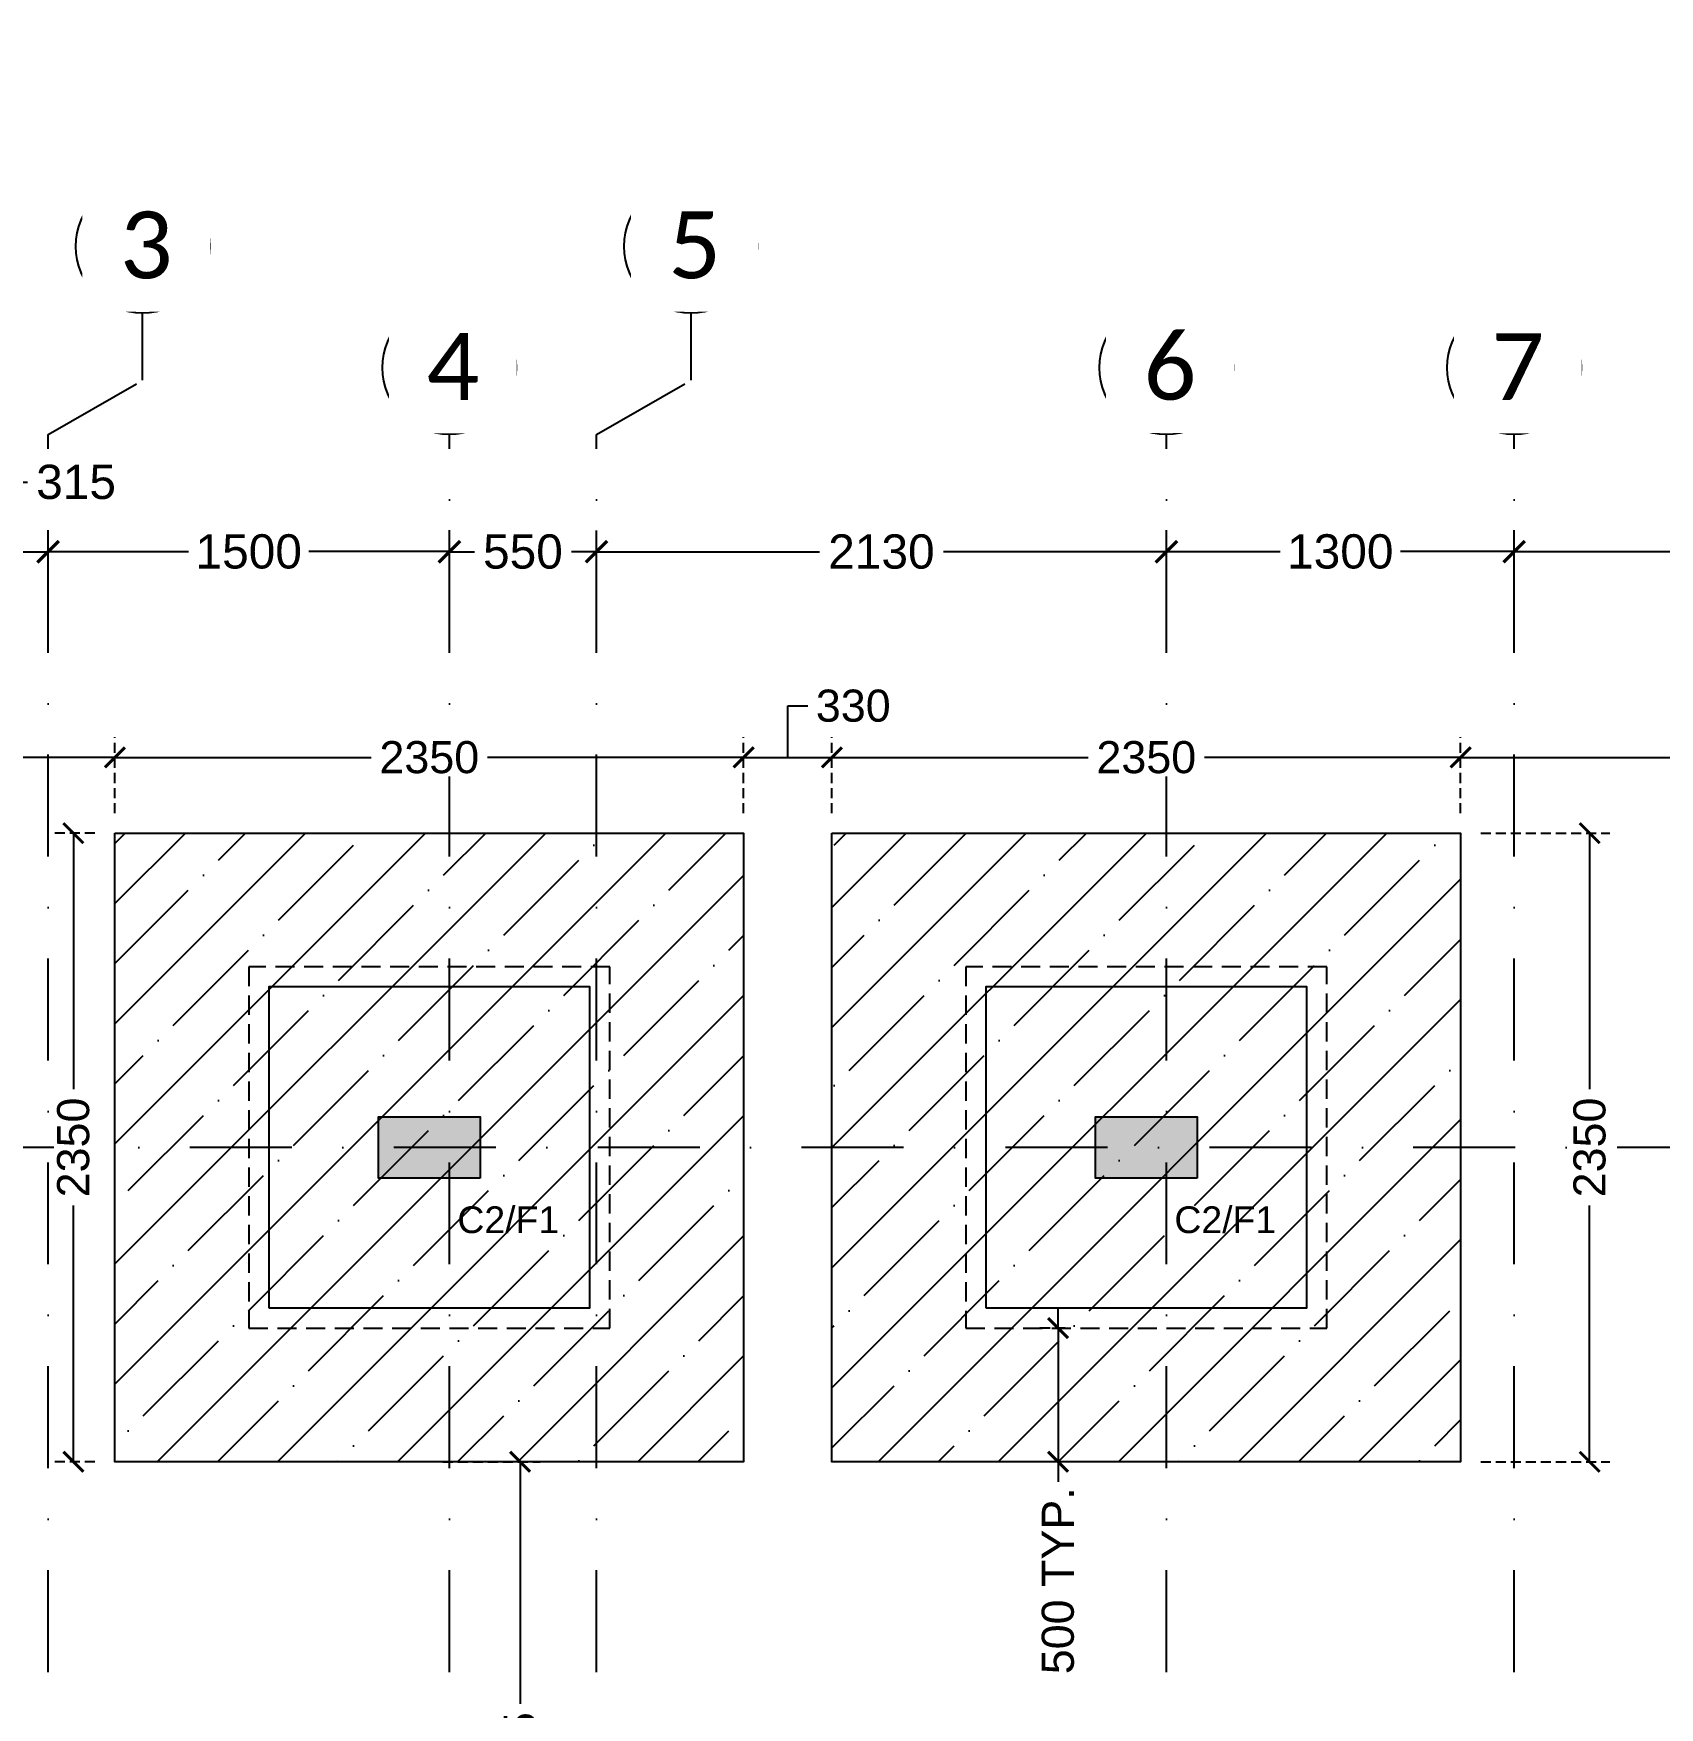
# Model space of a CAD drawing. Header units: millimetres. Extents: x -176651 to 388869, y -19158 to 486614.
# Drawn here: x 259313 to 265391, y 179806 to 186064 of the extents above; entities that cross this region are included whole.
import ezdxf
from ezdxf.xclip import XClip

# ---------------------------------------------------------------- set-up
doc = ezdxf.new("R2010")
doc.units = ezdxf.units.MM
doc.header["$LTSCALE"] = 150
doc.header["$XCLIPFRAME"] = 2
for name, pattern in [('1625E_Footing Layout$0$HIDDEN2', [4.7625, 3.175, -1.5875]), ('1625E_Grid$0$DASHDOTX2', [50.8, 25.4, -12.7, 0, -12.7]), ('3BHK-W(SB)$0$HIDDEN', [0.375, 0.25, -0.125])]:
    doc.linetypes.add(name, pattern=pattern)
for name, color, linetype in [('1625E_Columns$0$ad-Column', 3, 'Continuous'), ('1625E_Columns$0$ad-Column Hatch', 125, 'Continuous'), ('1625E_Footing Layout$0$ad-External Dimensions', 6, 'Continuous'), ('1625E_Footing Layout$0$ad-Footing line', 2, 'Continuous'), ('1625E_Footing Layout$0$ad-Foundation text', 4, 'Continuous'), ('1625E_Footing Layout$0$ad-PCC line', 8, '1625E_Footing Layout$0$HIDDEN2'), ('1625E_Grid$0$ad-Grid', 8, '1625E_Grid$0$DASHDOTX2'), ('1625E_Grid$0$ad-Text main', 7, 'Continuous'), ('ad-Wall hatch', 8, 'Continuous'), ("Plot's Boundary$0$ad-Road", 8, 'Continuous'), ("Plot's Boundary$0$ad-Road Hatch", 8, 'Continuous')]:
    doc.layers.add(name, color=color, linetype=linetype)
doc.layers.add('1625E_Grid$0$ad-Dimension', color=6, linetype='Continuous', lineweight=0)
doc.layers.add('ad-External Dimension', color=5, linetype='Continuous', true_color=0x0000ff)
doc.layers.add('ad-Footing Excavation', color=30, linetype='Continuous', true_color=0xff7f00)
doc.layers.get('1625E_Footing Layout$0$ad-External Dimensions').off()
doc.styles.add('1625E_Footing Layout$0$Standard', font='arial.ttf')
doc.styles.add('1625E_Grid$0$Standard', font='arial.ttf')
doc.styles.get("Standard").update_dxf_attribs({"font": 'arial.ttf'})
doc.dimstyles.new('1625E_Grid$0$A-75-DIM-INT (Framing)', dxfattribs={"dimscale": 100, "dimtxt": 1.6, "dimasz": 1, "dimexe": 1, "dimexo": 1, "dimgap": 0.5, "dimtad": 0, "dimdec": 0, "dimdsep": 46, "dimtxsty": '1625E_Grid$0$Standard', "dimblk": '1625E_Grid$0$_ArchTick', "dimcen": 0.025, "dimclrd": 5, "dimclre": 5, "dimclrt": 256, "dimazin": 2, "dimtfac": 1, "dimtdec": 0, "dimtmove": 1, "dimatfit": 0, "dimldrblk": '1625E_Grid$0$_ArchTick', "dimfxl": 1, "dimfxlon": 1, "dimtfill": 1, "dimtolj": 1, "dimtzin": 0, "dimarcsym": 0})
doc.dimstyles.new('A-75-DIM-INT (Framing)', dxfattribs={"dimscale": 100, "dimtxt": 1.6, "dimasz": 1, "dimexe": 1, "dimexo": 1, "dimgap": 0.5, "dimtad": 0, "dimdec": 0, "dimdsep": 46, "dimtxsty": 'Standard', "dimblk": 'ARCHTICK', "dimcen": 0.025, "dimclrd": 5, "dimclre": 5, "dimclrt": 256, "dimazin": 2, "dimtfac": 1, "dimtdec": 0, "dimtmove": 1, "dimatfit": 0, "dimldrblk": 'ARCHTICK', "dimfxl": 1, "dimfxlon": 1, "dimtfill": 1, "dimtolj": 1, "dimtzin": 0, "dimarcsym": 0})
pattern_1 = [(45, (-985, -16725), (-224.5064, 224.5064), []), (45, (-760.5, -16725), (-224.5064, 224.5064), [396.875, -79.375, 0, -79.375])]

# ---------------------------------------------------------------- blocks, each defined once
blk = doc.blocks.new('1625E_Grid$0$_ArchTick')
at = {"color": 0, "linetype": 'ByBlock', "const_width": 0.15}
blk.add_lwpolyline([(-0.5, -0.5), (0.5, 0.5)], dxfattribs=at)
blk = doc.blocks.new('*D332')
at = {"layer": '1625E_Grid$0$ad-Dimension', "lineweight": -2, "transparency": 16777216}
for p, q in [((2787.5, 15732), (2788, 15992.4)), ((2788, 15992.4), (2868, 15992.4)), ((2630, 15369.9), (2630, 15812)), ((2945, 15431.9), (2945, 15812)), ((2630, 15732), (2945, 15732))]:
    blk.add_line(p, q, dxfattribs=at)
at = {"layer": '1625E_Grid$0$ad-Dimension', "lineweight": -2, "transparency": 16777216, "xscale": 80, "yscale": 80, "zscale": 80, "rotation": 180}
blk.add_blockref('1625E_Grid$0$_ArchTick', (2630, 15732), dxfattribs=at)
at = {"layer": '1625E_Grid$0$ad-Dimension', "lineweight": -2, "transparency": 16777216, "xscale": 80, "yscale": 80, "zscale": 80}
blk.add_blockref('1625E_Grid$0$_ArchTick', (2945, 15732), dxfattribs=at)
at = {"layer": '1625E_Grid$0$ad-Dimension', "transparency": 16777216, "insert": (3049.8, 15992.4), "char_height": 128, "attachment_point": 5, "style": '1625E_Grid$0$Standard', "bg_fill": 3, "box_fill_scale": 1.1, "bg_fill_color": 256, "bg_fill_true_color": 13158600, "bg_fill_transparency": 0}
blk.add_mtext('\\A1;315', dxfattribs=at)
blk = doc.blocks.new('*D335')
at = {"layer": '1625E_Grid$0$ad-Dimension', "lineweight": -2, "transparency": 16777216}
for p, q in [((2945, 15432.3), (2945, 15812.4)), ((4445, 15432.3), (4445, 15812.4)), ((2945, 15732.4), (3470.1, 15732.4)), ((4445, 15732.4), (3919.9, 15732.4))]:
    blk.add_line(p, q, dxfattribs=at)
at = {"layer": '1625E_Grid$0$ad-Dimension', "lineweight": -2, "transparency": 16777216, "xscale": 80, "yscale": 80, "zscale": 80, "rotation": 180}
blk.add_blockref('1625E_Grid$0$_ArchTick', (2945, 15732.4), dxfattribs=at)
at = {"layer": '1625E_Grid$0$ad-Dimension', "lineweight": -2, "transparency": 16777216, "xscale": 80, "yscale": 80, "zscale": 80}
blk.add_blockref('1625E_Grid$0$_ArchTick', (4445, 15732.4), dxfattribs=at)
at = {"layer": '1625E_Grid$0$ad-Dimension', "transparency": 16777216, "insert": (3695, 15732.4), "char_height": 128, "attachment_point": 5, "style": '1625E_Grid$0$Standard', "bg_fill": 3, "box_fill_scale": 1.1, "bg_fill_color": 256, "bg_fill_true_color": 13158600, "bg_fill_transparency": 0}
blk.add_mtext('\\A1;1500', dxfattribs=at)
blk = doc.blocks.new('*D333')
at = {"layer": '1625E_Grid$0$ad-Dimension', "lineweight": -2, "transparency": 16777216}
for p, q in [((4445, 15369.9), (4445, 15812)), ((4995, 15431.9), (4995, 15812)), ((4445, 15732), (4538.8, 15732)), ((4995, 15732), (4901.2, 15732))]:
    blk.add_line(p, q, dxfattribs=at)
at = {"layer": '1625E_Grid$0$ad-Dimension', "lineweight": -2, "transparency": 16777216, "xscale": 80, "yscale": 80, "zscale": 80, "rotation": 180}
blk.add_blockref('1625E_Grid$0$_ArchTick', (4445, 15732), dxfattribs=at)
at = {"layer": '1625E_Grid$0$ad-Dimension', "lineweight": -2, "transparency": 16777216, "xscale": 80, "yscale": 80, "zscale": 80}
blk.add_blockref('1625E_Grid$0$_ArchTick', (4995, 15732), dxfattribs=at)
at = {"layer": '1625E_Grid$0$ad-Dimension', "transparency": 16777216, "insert": (4720, 15732), "char_height": 128, "attachment_point": 5, "style": '1625E_Grid$0$Standard', "bg_fill": 3, "box_fill_scale": 1.1, "bg_fill_color": 256, "bg_fill_true_color": 13158600, "bg_fill_transparency": 0}
blk.add_mtext('\\A1;550', dxfattribs=at)
blk = doc.blocks.new('*D334')
at = {"layer": '1625E_Grid$0$ad-Dimension', "lineweight": -2, "transparency": 16777216}
for p, q in [((4995, 15369.9), (4995, 15812)), ((7125, 15431.9), (7125, 15812)), ((4995, 15732), (5828, 15732)), ((7125, 15732), (6292, 15732))]:
    blk.add_line(p, q, dxfattribs=at)
at = {"layer": '1625E_Grid$0$ad-Dimension', "lineweight": -2, "transparency": 16777216, "xscale": 80, "yscale": 80, "zscale": 80, "rotation": 180}
blk.add_blockref('1625E_Grid$0$_ArchTick', (4995, 15732), dxfattribs=at)
at = {"layer": '1625E_Grid$0$ad-Dimension', "lineweight": -2, "transparency": 16777216, "xscale": 80, "yscale": 80, "zscale": 80}
blk.add_blockref('1625E_Grid$0$_ArchTick', (7125, 15732), dxfattribs=at)
at = {"layer": '1625E_Grid$0$ad-Dimension', "transparency": 16777216, "insert": (6060, 15732), "char_height": 128, "attachment_point": 5, "style": '1625E_Grid$0$Standard', "bg_fill": 3, "box_fill_scale": 1.1, "bg_fill_color": 256, "bg_fill_true_color": 13158600, "bg_fill_transparency": 0}
blk.add_mtext('\\A1;2130', dxfattribs=at)
blk = doc.blocks.new('*D336')
at = {"layer": '1625E_Grid$0$ad-Dimension', "lineweight": -2, "transparency": 16777216}
for p, q in [((7125, 15432.3), (7125, 15812.4)), ((8425, 15432.3), (8425, 15812.4)), ((7125, 15732.4), (7550.1, 15732.4)), ((8425, 15732.4), (7999.9, 15732.4))]:
    blk.add_line(p, q, dxfattribs=at)
at = {"layer": '1625E_Grid$0$ad-Dimension', "lineweight": -2, "transparency": 16777216, "xscale": 80, "yscale": 80, "zscale": 80, "rotation": 180}
blk.add_blockref('1625E_Grid$0$_ArchTick', (7125, 15732.4), dxfattribs=at)
at = {"layer": '1625E_Grid$0$ad-Dimension', "lineweight": -2, "transparency": 16777216, "xscale": 80, "yscale": 80, "zscale": 80}
blk.add_blockref('1625E_Grid$0$_ArchTick', (8425, 15732.4), dxfattribs=at)
at = {"layer": '1625E_Grid$0$ad-Dimension', "transparency": 16777216, "insert": (7775, 15732.4), "char_height": 128, "attachment_point": 5, "style": '1625E_Grid$0$Standard', "bg_fill": 3, "box_fill_scale": 1.1, "bg_fill_color": 256, "bg_fill_true_color": 13158600, "bg_fill_transparency": 0}
blk.add_mtext('\\A1;1300', dxfattribs=at)
blk = doc.blocks.new('*D337')
at = {"layer": '1625E_Grid$0$ad-Dimension', "lineweight": -2, "transparency": 16777216}
for p, q in [((8425, 15432.3), (8425, 15812.4)), ((12005, 15432.3), (12005, 15812.4)), ((8425, 15732.4), (9984.1, 15732.4)), ((12005, 15732.4), (10445.9, 15732.4))]:
    blk.add_line(p, q, dxfattribs=at)
at = {"layer": '1625E_Grid$0$ad-Dimension', "lineweight": -2, "transparency": 16777216, "xscale": 80, "yscale": 80, "zscale": 80, "rotation": 180}
blk.add_blockref('1625E_Grid$0$_ArchTick', (8425, 15732.4), dxfattribs=at)
at = {"layer": '1625E_Grid$0$ad-Dimension', "lineweight": -2, "transparency": 16777216, "xscale": 80, "yscale": 80, "zscale": 80}
blk.add_blockref('1625E_Grid$0$_ArchTick', (12005, 15732.4), dxfattribs=at)
at = {"layer": '1625E_Grid$0$ad-Dimension', "transparency": 16777216, "insert": (10215, 15732.4), "char_height": 128, "attachment_point": 5, "style": '1625E_Grid$0$Standard', "bg_fill": 3, "box_fill_scale": 1.1, "bg_fill_color": 256, "bg_fill_true_color": 13158600, "bg_fill_transparency": 0}
blk.add_mtext('\\A1;3580', dxfattribs=at)
blk = doc.blocks.new('1625E_Columns$0$zw$6AA0')
at = {"layer": '1625E_Columns$0$ad-Column Hatch', "transparency": 33554687}
h = blk.add_hatch(color=256, dxfattribs=at)
h.dxf.hatch_style = 1
h.paths.add_polyline_path([(0, -230), (380, -230), (380, 0), (0, 0)])
at = {"layer": '1625E_Columns$0$ad-Column'}
blk.add_lwpolyline([(0, -230), (380, -230), (380, 0), (0, 0)], close=True, dxfattribs=at)
blk = doc.blocks.new('1625E_Columns')
at = {"layer": '1625E_Columns$0$ad-Column', "xscale": -1, "rotation": 359.9999999999997}
for p in [(4560, 13620), (7240, 13620)]:
    blk.add_blockref('1625E_Columns$0$zw$6AA0', p, dxfattribs=at)
blk = doc.blocks.new('1625E_Footing Layout$0$zw$D00E')
at = {"layer": '1625E_Footing Layout$0$ad-Footing line'}
for points in [[(-8350, -715), (-7150, -715), (-7150, 485), (-8350, 485)], [(-5670, -715), (-4470, -715), (-4470, 485), (-5670, 485)]]:
    blk.add_lwpolyline(points, close=True, dxfattribs=at)
at = {"layer": '1625E_Footing Layout$0$ad-PCC line', "ltscale": 0.15}
for points in [[(-8425, -790), (-7075, -790), (-7075, 560), (-8425, 560)], [(-5745, -790), (-4395, -790), (-4395, 560), (-5745, 560)]]:
    blk.add_lwpolyline(points, close=True, dxfattribs=at)
blk = doc.blocks.new('1625E_Footing Layout$0$zw$3F63')
at = {"layer": '1625E_Footing Layout$0$ad-Foundation text', "char_height": 100, "width": 349.312, "attachment_point": 5, "style": '1625E_Footing Layout$0$Standard'}
for insert in [(-7454.8, -385.8), (-4774.8, -385.8)]:
    blk.add_mtext('\\pxt5;C2/F1', dxfattribs=dict(at, insert=insert))
blk = doc.blocks.new("Plot's Boundary$0$A$C4fb60e89")
at = {"layer": "Plot's Boundary$0$ad-Road Hatch", "ltscale": 5, "transparency": 33554687}
h = blk.add_hatch(dxfattribs=at)
h.set_pattern_fill('AR-HBONE', color=256, scale=15)
h.set_pattern_definition([(45, (-193247.7, -428758.8), (0, 2155.2615), [4572, -1524]), (135, (-192170.1, -427681.1), (2e-13, 2155.2615), [4572, -1524])])
h.paths.add_polyline_path([(175594.5, -250241), (169177.9, -249341.1), (167473.5, -249057.1), (167473.5, -138693.9), (101313.5, -138693.9), (101313.5, -199953.9), (101307.7, -237994.6), (101040.4, -268291), (101007.7, -280967.7), (101066.4, -293683.6), (101242.5, -311127.2), (100909.9, -319343.6), (100949.1, -333937.5), (100668.7, -366959.6), (100727.3, -390982.9), (100668.7, -404585.6), (100538.2, -420418.5), (100466.5, -428758.8), (92426.2, -427265.5), (92163.5, -427209.5), (92163.5, -321453.9), (24803.5, -321453.9), (24803.5, -412960.5), (15653.5, -411028.6), (15653.5, -321452.2), (-19535.1, -321452.2), (-34427.5, -319476.7), (-65207.4, -315394.6), (-171770.1, -301268.1), (-185853.9, -298333.1), (-193247.7, -296831.5), (-193244, -292907.6), (-191913.8, -285219.4), (-191838.8, -284678.8), (-183397.4, -286393.2), (-169722.9, -289242.8), (-53141.2, -304697.5), (-18730.1, -309262.2), (15653.3, -309262.2), (15653.5, 703.4), (24803.5, 1114.6), (24803.5, -129543.9), (92163.5, -129543.9), (92163.5, 15133.3), (101313.5, 17712.8), (101313.5, -129543.9), (167473.5, -129543.9), (167473.5, 35551.6), (175738, 37855), (175848.8, 28595.3), (175835.8, 25947.4), (175777.1, 14040.5), (175855.3, 2315.8), (175659.7, -18036.1), (175731.4, -34038.6), (175718.4, -46839.2), (175672.7, -63402.4), (175816.2, -82071.9), (175542.3, -106356), (175490.2, -124640.8), (175574.9, -145018.8), (175731.4, -168892), (175796.6, -181268.8), (175796.6, -192667.4), (175744.5, -208200.3), (175829.2, -223276.8), (175887.9, -234871.1)])
h.paths.add_polyline_path([(24803.5, -309263.9), (92163.5, -309263.9), (92163.5, -138693.9), (24803.5, -138693.9)], flags=16)
blk = doc.blocks.new("Plot's Boundary")
at = {"layer": "Plot's Boundary$0$ad-Road", "ltscale": 5}
blk.add_blockref("Plot's Boundary$0$A$C4fb60e89", (191838.8, 428758.8), dxfattribs=at)
blk = doc.blocks.new('_ArchTick')
at = {"color": 0, "linetype": 'ByBlock', "const_width": 0.15}
blk.add_lwpolyline([(-0.5, -0.5), (0.5, 0.5)], dxfattribs=at)
blk = doc.blocks.new('*D382')
at = {"layer": 'ad-External Dimension', "linetype": '3BHK-W(SB)$0$HIDDEN', "lineweight": -2, "transparency": 16777216}
for p, q in [((1365, 1135), (1365, 1418.3)), ((3195, 1135), (3195, 1418.3))]:
    blk.add_line(p, q, dxfattribs=at)
at = {"layer": 'ad-External Dimension', "lineweight": -2, "transparency": 16777216}
for p, q in [((1365, 1343.3), (2069.2, 1343.3)), ((3195, 1343.3), (2490.8, 1343.3))]:
    blk.add_line(p, q, dxfattribs=at)
at = {"layer": 'ad-External Dimension', "lineweight": -2, "transparency": 16777216, "xscale": 75, "yscale": 75, "zscale": 75, "rotation": 180}
blk.add_blockref('_ArchTick', (1365, 1343.3), dxfattribs=at)
at = {"layer": 'ad-External Dimension', "lineweight": -2, "transparency": 16777216, "xscale": 75, "yscale": 75, "zscale": 75}
blk.add_blockref('_ArchTick', (3195, 1343.3), dxfattribs=at)
at = {"layer": 'ad-External Dimension', "transparency": 16777216, "insert": (2280, 1343.3), "char_height": 120, "attachment_point": 5, "bg_fill": 3, "box_fill_scale": 1.1, "bg_fill_color": 256, "bg_fill_true_color": 13158600, "bg_fill_transparency": 0}
blk.add_mtext('\\A1;1830', dxfattribs=at)
blk = doc.blocks.new('*D383')
at = {"layer": 'ad-External Dimension', "linetype": '3BHK-W(SB)$0$HIDDEN', "lineweight": -2, "transparency": 16777216}
for p, q in [((3195, 1135), (3195, 1418.3)), ((5545, 1135), (5545, 1418.3))]:
    blk.add_line(p, q, dxfattribs=at)
at = {"layer": 'ad-External Dimension', "lineweight": -2, "transparency": 16777216}
for p, q in [((3195, 1343.3), (4152.5, 1343.3)), ((5545, 1343.3), (4587.5, 1343.3))]:
    blk.add_line(p, q, dxfattribs=at)
at = {"layer": 'ad-External Dimension', "lineweight": -2, "transparency": 16777216, "xscale": 75, "yscale": 75, "zscale": 75, "rotation": 180}
blk.add_blockref('_ArchTick', (3195, 1343.3), dxfattribs=at)
at = {"layer": 'ad-External Dimension', "lineweight": -2, "transparency": 16777216, "xscale": 75, "yscale": 75, "zscale": 75}
blk.add_blockref('_ArchTick', (5545, 1343.3), dxfattribs=at)
at = {"layer": 'ad-External Dimension', "transparency": 16777216, "insert": (4370, 1343.3), "char_height": 120, "attachment_point": 5, "bg_fill": 3, "box_fill_scale": 1.1, "bg_fill_color": 256, "bg_fill_true_color": 13158600, "bg_fill_transparency": 0}
blk.add_mtext('\\A1;2350', dxfattribs=at)
blk = doc.blocks.new('*D384')
at = {"layer": 'ad-External Dimension', "lineweight": -2, "transparency": 16777216}
for p, q in [((5710, 1343.3), (5709.9, 1535.8)), ((5709.9, 1535.8), (5784.9, 1535.8)), ((5545, 1343.3), (5875, 1343.3))]:
    blk.add_line(p, q, dxfattribs=at)
at = {"layer": 'ad-External Dimension', "linetype": '3BHK-W(SB)$0$HIDDEN', "lineweight": -2, "transparency": 16777216}
for p, q in [((5545, 1135), (5545, 1418.3)), ((5875, 1135), (5875, 1418.3))]:
    blk.add_line(p, q, dxfattribs=at)
at = {"layer": 'ad-External Dimension', "lineweight": -2, "transparency": 16777216, "xscale": 75, "yscale": 75, "zscale": 75, "rotation": 180}
blk.add_blockref('_ArchTick', (5545, 1343.3), dxfattribs=at)
at = {"layer": 'ad-External Dimension', "lineweight": -2, "transparency": 16777216, "xscale": 75, "yscale": 75, "zscale": 75}
blk.add_blockref('_ArchTick', (5875, 1343.3), dxfattribs=at)
at = {"layer": 'ad-External Dimension', "transparency": 16777216, "insert": (5954.7, 1535.8), "char_height": 120, "attachment_point": 5, "bg_fill": 3, "box_fill_scale": 1.1, "bg_fill_color": 256, "bg_fill_true_color": 13158600, "bg_fill_transparency": 0}
blk.add_mtext('\\A1;330', dxfattribs=at)
blk = doc.blocks.new('*D385')
at = {"layer": 'ad-External Dimension', "linetype": '3BHK-W(SB)$0$HIDDEN', "lineweight": -2, "transparency": 16777216}
for p, q in [((5875, 1135), (5875, 1418.3)), ((8225, 1135), (8225, 1418.3))]:
    blk.add_line(p, q, dxfattribs=at)
at = {"layer": 'ad-External Dimension', "lineweight": -2, "transparency": 16777216}
for p, q in [((5875, 1343.3), (6832.5, 1343.3)), ((8225, 1343.3), (7267.5, 1343.3))]:
    blk.add_line(p, q, dxfattribs=at)
at = {"layer": 'ad-External Dimension', "lineweight": -2, "transparency": 16777216, "xscale": 75, "yscale": 75, "zscale": 75, "rotation": 180}
blk.add_blockref('_ArchTick', (5875, 1343.3), dxfattribs=at)
at = {"layer": 'ad-External Dimension', "lineweight": -2, "transparency": 16777216, "xscale": 75, "yscale": 75, "zscale": 75}
blk.add_blockref('_ArchTick', (8225, 1343.3), dxfattribs=at)
at = {"layer": 'ad-External Dimension', "transparency": 16777216, "insert": (7050, 1343.3), "char_height": 120, "attachment_point": 5, "bg_fill": 3, "box_fill_scale": 1.1, "bg_fill_color": 256, "bg_fill_true_color": 13158600, "bg_fill_transparency": 0}
blk.add_mtext('\\A1;2350', dxfattribs=at)
blk = doc.blocks.new('*D387')
at = {"layer": 'ad-External Dimension', "linetype": '3BHK-W(SB)$0$HIDDEN', "lineweight": -2, "transparency": 16777216}
for p, q in [((4420, -1290), (4784.1, -1290)), ((4420, -3535), (4784.1, -3535))]:
    blk.add_line(p, q, dxfattribs=at)
at = {"layer": 'ad-External Dimension', "lineweight": -2, "transparency": 16777216}
for p, q in [((4709.1, -1290), (4709.1, -2194.3)), ((4709.1, -3535), (4709.1, -2630.7))]:
    blk.add_line(p, q, dxfattribs=at)
at = {"layer": 'ad-External Dimension', "lineweight": -2, "transparency": 16777216, "xscale": 75, "yscale": 75, "zscale": 75}
for p, rotation in [((4709.1, -1290), 90), ((4709.1, -3535), 270)]:
    blk.add_blockref('_ArchTick', p, dxfattribs=dict(at, rotation=rotation))
at = {"layer": 'ad-External Dimension', "transparency": 16777216, "insert": (4709.1, -2412.5), "char_height": 120, "attachment_point": 5, "rotation": 90, "bg_fill": 3, "box_fill_scale": 1.1, "bg_fill_color": 256, "bg_fill_true_color": 13158600, "bg_fill_transparency": 0}
blk.add_mtext('\\A1;2245', dxfattribs=at)
blk = doc.blocks.new('*D394')
at = {"layer": 'ad-External Dimension', "linetype": '3BHK-W(SB)$0$HIDDEN', "lineweight": -2, "transparency": 16777216}
for p, q in [((3120, 1060), (2964.6, 1060)), ((3120, -1290), (2964.6, -1290))]:
    blk.add_line(p, q, dxfattribs=at)
at = {"layer": 'ad-External Dimension', "lineweight": -2, "transparency": 16777216}
for p, q in [((3039.6, 1060), (3039.6, 102.5)), ((3039.6, -1290), (3039.6, -332.5))]:
    blk.add_line(p, q, dxfattribs=at)
at = {"layer": 'ad-External Dimension', "lineweight": -2, "transparency": 16777216, "xscale": 75, "yscale": 75, "zscale": 75}
for p, rotation in [((3039.6, 1060), 90), ((3039.6, -1290), 270)]:
    blk.add_blockref('_ArchTick', p, dxfattribs=dict(at, rotation=rotation))
at = {"layer": 'ad-External Dimension', "transparency": 16777216, "insert": (3039.6, -115), "char_height": 120, "attachment_point": 5, "rotation": 90, "bg_fill": 3, "box_fill_scale": 1.1, "bg_fill_color": 256, "bg_fill_true_color": 13158600, "bg_fill_transparency": 0}
blk.add_mtext('\\A1;2350', dxfattribs=at)
blk = doc.blocks.new('*D395')
at = {"layer": 'ad-External Dimension', "linetype": '3BHK-W(SB)$0$HIDDEN', "lineweight": -2, "transparency": 16777216}
for p, q in [((8300, 1060), (8782.1, 1060)), ((8300, -1290), (8782.1, -1290))]:
    blk.add_line(p, q, dxfattribs=at)
at = {"layer": 'ad-External Dimension', "lineweight": -2, "transparency": 16777216}
for p, q in [((8707.1, 1060), (8707.1, 102.5)), ((8707.1, -1290), (8707.1, -332.5))]:
    blk.add_line(p, q, dxfattribs=at)
at = {"layer": 'ad-External Dimension', "lineweight": -2, "transparency": 16777216, "xscale": 75, "yscale": 75, "zscale": 75}
for p, rotation in [((8707.1, 1060), 90), ((8707.1, -1290), 270)]:
    blk.add_blockref('_ArchTick', p, dxfattribs=dict(at, rotation=rotation))
at = {"layer": 'ad-External Dimension', "transparency": 16777216, "insert": (8707.1, -115), "char_height": 120, "attachment_point": 5, "rotation": 90, "bg_fill": 3, "box_fill_scale": 1.1, "bg_fill_color": 256, "bg_fill_true_color": 13158600, "bg_fill_transparency": 0}
blk.add_mtext('\\A1;2350', dxfattribs=at)
blk = doc.blocks.new('*D401')
at = {"layer": 'ad-External Dimension', "linetype": '3BHK-W(SB)$0$HIDDEN', "lineweight": -2, "transparency": 16777216}
for p, q in [((8225, 1135), (8225, 1418.3)), ((10755, 1135), (10755, 1418.3))]:
    blk.add_line(p, q, dxfattribs=at)
at = {"layer": 'ad-External Dimension', "lineweight": -2, "transparency": 16777216}
for p, q in [((8225, 1343.3), (9272.5, 1343.3)), ((10755, 1343.3), (9707.5, 1343.3))]:
    blk.add_line(p, q, dxfattribs=at)
at = {"layer": 'ad-External Dimension', "lineweight": -2, "transparency": 16777216, "xscale": 75, "yscale": 75, "zscale": 75, "rotation": 180}
blk.add_blockref('_ArchTick', (8225, 1343.3), dxfattribs=at)
at = {"layer": 'ad-External Dimension', "lineweight": -2, "transparency": 16777216, "xscale": 75, "yscale": 75, "zscale": 75}
blk.add_blockref('_ArchTick', (10755, 1343.3), dxfattribs=at)
at = {"layer": 'ad-External Dimension', "transparency": 16777216, "insert": (9490, 1343.3), "char_height": 120, "attachment_point": 5, "bg_fill": 3, "box_fill_scale": 1.1, "bg_fill_color": 256, "bg_fill_true_color": 13158600, "bg_fill_transparency": 0}
blk.add_mtext('\\A1;2530', dxfattribs=at)
blk = doc.blocks.new('*D454')
at = {"layer": 'ad-External Dimension', "lineweight": -2, "transparency": 16777216}
for p, q in [((6720, -790), (6720, -715)), ((6720, -790), (6720, -1290)), ((6720, -1290), (6720, -1365))]:
    blk.add_line(p, q, dxfattribs=at)
at = {"layer": 'ad-External Dimension', "linetype": '3BHK-W(SB)$0$HIDDEN', "lineweight": -2, "transparency": 16777216}
for p, q in [((6746.4, -790), (6645, -790)), ((6746.4, -1290), (6645, -1290))]:
    blk.add_line(p, q, dxfattribs=at)
at = {"layer": 'ad-External Dimension', "lineweight": -2, "transparency": 16777216, "xscale": 75, "yscale": 75, "zscale": 75}
for p, rotation in [((6720, -790), 270), ((6720, -1290), 90)]:
    blk.add_blockref('_ArchTick', p, dxfattribs=dict(at, rotation=rotation))
at = {"layer": 'ad-External Dimension', "transparency": 16777216, "insert": (6720, -1734.7), "char_height": 120, "attachment_point": 5, "rotation": 90, "bg_fill": 3, "box_fill_scale": 1.1, "bg_fill_color": 256, "bg_fill_true_color": 13158600, "bg_fill_transparency": 0}
blk.add_mtext('\\A1;500 TYP.', dxfattribs=at)
blk = doc.blocks.new('zw$13E6')
at = {"layer": 'ad-Wall hatch', "transparency": 33554687}
h = blk.add_hatch(dxfattribs=at)
h.set_pattern_fill('ANSI35', color=256, scale=50)
h.set_pattern_definition(pattern_1)
h.paths.add_polyline_path([(3195, 1060), (5545, 1060), (5545, -1290), (3195, -1290)])
h = blk.add_hatch(dxfattribs=at)
h.set_pattern_fill('ANSI35', color=256, scale=50)
h.set_pattern_definition(pattern_1)
h.paths.add_polyline_path([(5875, 1060), (8225, 1060), (8225, -1290), (5875, -1290)])
at = {"layer": 'ad-Footing Excavation'}
for points in [[(3195, 1060), (5545, 1060), (5545, -1290), (3195, -1290)], [(5875, 1060), (8225, 1060), (8225, -1290), (5875, -1290)]]:
    blk.add_lwpolyline(points, close=True, dxfattribs=at)
blk = doc.blocks.new('1625E_Grid')
at = {"layer": '1625E_Grid$0$ad-Grid', "ltscale": 0.1}
for points in [[(3298.6, -4913.6), (3298.6, -4663.6), (2945, -4460), (2945, 16170), (3298.6, 16373.6), (3298.6, 16623.6)], [(5348.6, -4913.6), (5348.6, -4663.6), (4995, -4460), (4995, 16170), (5348.6, 16373.6), (5348.6, 16623.6)], [(4445, -4460), (4445, 16170)], [(7125, -4460), (7125, 16170)], [(8425, -4460), (8425, 16170)], [(16050, 13505), (-1950, 13505)]]:
    blk.add_lwpolyline(points, dxfattribs=at)
at = {"layer": '1625E_Grid$0$ad-Grid', "color": 7, "linetype": 'ByBlock'}
for centre in [(3298.6, 16873.6), (5348.6, 16873.6), (4445, 16420), (7125, 16420), (8425, 16420)]:
    blk.add_circle(centre, 250, dxfattribs=at)
at = {"layer": '1625E_Grid$0$ad-Text main', "char_height": 250, "width": 227.385, "attachment_point": 5, "style": '1625E_Grid$0$Standard', "bg_fill": 2}
for s, insert in [('{\\fCalibri|b0|i0|c0|p34;3}', (3312, 16877.6)), ('{\\fCalibri|b0|i0|c0|p34;5}', (5362, 16877.6)), ('{\\fCalibri|b0|i0|c0|p34;4}', (4458.5, 16424)), ('{\\fCalibri|b0|i0|c0|p34;6}', (7138.5, 16424)), ('{\\fCalibri|b0|i0|c0|p34;7}', (8438.5, 16424))]:
    blk.add_mtext(s, dxfattribs=dict(at, insert=insert))
at = {"layer": '1625E_Grid$0$ad-Dimension'}
dim = blk.add_linear_dim(base=(2945, 15732), p1=(2630, 15289.9), p2=(2945, 15351.9), dimstyle='1625E_Grid$0$A-75-DIM-INT (Framing)', override={"dimscale": 80, "dimblk": '1625E_Grid$0$_ArchTick', "dimclrd": 256, "dimclre": 256, "dimfxl": 10, "dimtfill": 1, "dimtfillclr": 0}, dxfattribs=at)
dim.commit()
dim.dimension.update_dxf_attribs({"geometry": '*D332', "text_midpoint": (2908, 15992.4), "dimtype": 128})
dim = blk.add_linear_dim(base=(4445, 15732.4), p1=(2945, 15352.3), p2=(4445, 15352.3), dimstyle='1625E_Grid$0$A-75-DIM-INT (Framing)', override={"dimscale": 80, "dimblk": '1625E_Grid$0$_ArchTick', "dimclrd": 256, "dimclre": 256, "dimfxl": 10, "dimtfill": 1, "dimtfillclr": 0}, dxfattribs=at)
dim.commit()
dim.dimension.update_dxf_attribs({"geometry": '*D335', "text_midpoint": (3695, 15732.4)})
dim = blk.add_linear_dim(base=(4995, 15732), p1=(4445, 15289.9), p2=(4995, 15351.9), dimstyle='1625E_Grid$0$A-75-DIM-INT (Framing)', override={"dimscale": 80, "dimblk": '1625E_Grid$0$_ArchTick', "dimclrd": 256, "dimclre": 256, "dimfxl": 10, "dimtfill": 1, "dimtfillclr": 0}, dxfattribs=at)
dim.commit()
dim.dimension.update_dxf_attribs({"geometry": '*D333', "text_midpoint": (4720, 15732)})
dim = blk.add_linear_dim(base=(7125, 15732), p1=(4995, 15289.9), p2=(7125, 15351.9), dimstyle='1625E_Grid$0$A-75-DIM-INT (Framing)', override={"dimscale": 80, "dimblk": '1625E_Grid$0$_ArchTick', "dimclrd": 256, "dimclre": 256, "dimfxl": 10, "dimtfill": 1, "dimtfillclr": 0}, dxfattribs=at)
dim.commit()
dim.dimension.update_dxf_attribs({"geometry": '*D334', "text_midpoint": (6060, 15732)})
dim = blk.add_linear_dim(base=(8425, 15732.4), p1=(7125, 15352.3), p2=(8425, 15352.3), dimstyle='1625E_Grid$0$A-75-DIM-INT (Framing)', override={"dimscale": 80, "dimblk": '1625E_Grid$0$_ArchTick', "dimclrd": 256, "dimclre": 256, "dimfxl": 10, "dimtfill": 1, "dimtfillclr": 0}, dxfattribs=at)
dim.commit()
dim.dimension.update_dxf_attribs({"geometry": '*D336', "text_midpoint": (7775, 15732.4)})
dim = blk.add_linear_dim(base=(12005, 15732.4), p1=(8425, 15352.3), p2=(12005, 15352.3), dimstyle='1625E_Grid$0$A-75-DIM-INT (Framing)', override={"dimscale": 80, "dimblk": '1625E_Grid$0$_ArchTick', "dimclrd": 256, "dimclre": 256, "dimfxl": 10, "dimtfill": 1, "dimtfillclr": 0}, dxfattribs=at)
dim.commit()
dim.dimension.update_dxf_attribs({"geometry": '*D337', "text_midpoint": (10215, 15732.4)})
blk = doc.blocks.new('1625E_Footing Layout')
ref = blk.add_blockref("Plot's Boundary", (0, 0))
XClip(ref).set_block_clipping_path([(245322.2775057808, 154244.8999686334), (289002.2775057808, 204914.8999686334)])
blk.add_blockref('1625E_Grid', (256422.3, 168394.9))
at = {"layer": '1625E_Footing Layout$0$ad-External Dimensions'}
for name, p in [('1625E_Footing Layout$0$zw$D00E', (268542.3, 182014.9)), ('1625E_Columns', (256422.3, 168394.9)), ('1625E_Footing Layout$0$zw$3F63', (268542.3, 182014.9))]:
    blk.add_blockref(name, p, dxfattribs=at)
blk = doc.blocks.new('zw$67AC')
at = {"layer": 'ad-External Dimension'}
dim = blk.add_linear_dim(base=(3195, 1343.3), p1=(1365, 1060), p2=(3195, 1060), dimstyle='A-75-DIM-INT (Framing)', override={"dimscale": 75, "dimblk": 'ArchTick', "dimclrd": 256, "dimclre": 256, "dimfxl": 10, "dimtfill": 1, "dimtfillclr": 0}, dxfattribs=at)
dim.commit()
dim.dimension.update_dxf_attribs({"geometry": '*D382', "text_midpoint": (2280, 1343.3)})
dim = blk.add_linear_dim(base=(6720, -1290), p1=(6821.4, -790), p2=(6821.4, -1290), angle=270, text='500 TYP.', dimstyle='A-75-DIM-INT (Framing)', override={"dimscale": 75, "dimtxsty": 'Standard', "dimblk": 'ArchTick', "dimclrd": 256, "dimclre": 256, "dimfxl": 10, "dimtfill": 1, "dimtfillclr": 0, "dimtolj": 1}, dxfattribs=at)
dim.commit()
dim.dimension.update_dxf_attribs({"geometry": '*D454', "text_midpoint": (6720, -1734.7), "dimtype": 128})
dim = blk.add_linear_dim(base=(4709.1, -1290), p1=(4345, -3535), p2=(4345, -1290), angle=90, dimstyle='A-75-DIM-INT (Framing)', override={"dimscale": 75, "dimblk": 'ArchTick', "dimclrd": 256, "dimclre": 256, "dimfxl": 10, "dimtfill": 1, "dimtfillclr": 0}, dxfattribs=at)
dim.commit()
dim.dimension.update_dxf_attribs({"geometry": '*D387', "text_midpoint": (4709.1, -2412.5)})
dim = blk.add_linear_dim(base=(5545, 1343.3), p1=(3195, 1060), p2=(5545, 1060), dimstyle='A-75-DIM-INT (Framing)', override={"dimscale": 75, "dimblk": 'ArchTick', "dimclrd": 256, "dimclre": 256, "dimfxl": 10, "dimtfill": 1, "dimtfillclr": 0}, dxfattribs=at)
dim.commit()
dim.dimension.update_dxf_attribs({"geometry": '*D383', "text_midpoint": (4370, 1343.3)})
dim = blk.add_linear_dim(base=(5875, 1343.3), p1=(5545, 1060), p2=(5875, 1060), dimstyle='A-75-DIM-INT (Framing)', override={"dimscale": 75, "dimblk": 'ArchTick', "dimclrd": 256, "dimclre": 256, "dimfxl": 10, "dimtfill": 1, "dimtfillclr": 0}, dxfattribs=at)
dim.commit()
dim.dimension.update_dxf_attribs({"geometry": '*D384', "text_midpoint": (5822.4, 1535.8), "dimtype": 128})
dim = blk.add_linear_dim(base=(3039.6, 1060), p1=(3195, -1290), p2=(3195, 1060), angle=90, dimstyle='A-75-DIM-INT (Framing)', override={"dimscale": 75, "dimblk": 'ArchTick', "dimclrd": 256, "dimclre": 256, "dimfxl": 10, "dimtfill": 1, "dimtfillclr": 0}, dxfattribs=at)
dim.commit()
dim.dimension.update_dxf_attribs({"geometry": '*D394', "text_midpoint": (3039.6, -115)})
dim = blk.add_linear_dim(base=(8225, 1343.3), p1=(5875, 1060), p2=(8225, 1060), dimstyle='A-75-DIM-INT (Framing)', override={"dimscale": 75, "dimblk": 'ArchTick', "dimclrd": 256, "dimclre": 256, "dimfxl": 10, "dimtfill": 1, "dimtfillclr": 0}, dxfattribs=at)
dim.commit()
dim.dimension.update_dxf_attribs({"geometry": '*D385', "text_midpoint": (7050, 1343.3)})
dim = blk.add_linear_dim(base=(8707.1, 1060), p1=(8225, -1290), p2=(8225, 1060), angle=90, dimstyle='A-75-DIM-INT (Framing)', override={"dimscale": 75, "dimblk": 'ArchTick', "dimclrd": 256, "dimclre": 256, "dimfxl": 10, "dimtfill": 1, "dimtfillclr": 0}, dxfattribs=at)
dim.commit()
dim.dimension.update_dxf_attribs({"geometry": '*D395', "text_midpoint": (8707.1, -115)})
dim = blk.add_linear_dim(base=(10755, 1343.3), p1=(8225, 1060), p2=(10755, 1060), dimstyle='A-75-DIM-INT (Framing)', override={"dimscale": 75, "dimblk": 'ArchTick', "dimclrd": 256, "dimclre": 256, "dimfxl": 10, "dimtfill": 1, "dimtfillclr": 0}, dxfattribs=at)
dim.commit()
dim.dimension.update_dxf_attribs({"geometry": '*D401', "text_midpoint": (9490, 1343.3)})

msp = doc.modelspace()

# ---------------------------------------------------------------- block references
ref = msp.add_blockref('1625E_Footing Layout', (0, 0))
XClip(ref).set_block_clipping_path([(-176651.2716480088, -2838.4650931536), (388868.7283519913, 486613.8052760336)])

# ---------------------------------------------------------------- next in the draw order: block references
msp.add_blockref('zw$67AC', (256422.3, 182014.9))

# ---------------------------------------------------------------- next in the draw order: block references
at = {"layer": 'ad-Footing Excavation'}
msp.add_blockref('zw$13E6', (256422.3, 182014.9), dxfattribs=at)

doc.saveas('drawing.dxf')
